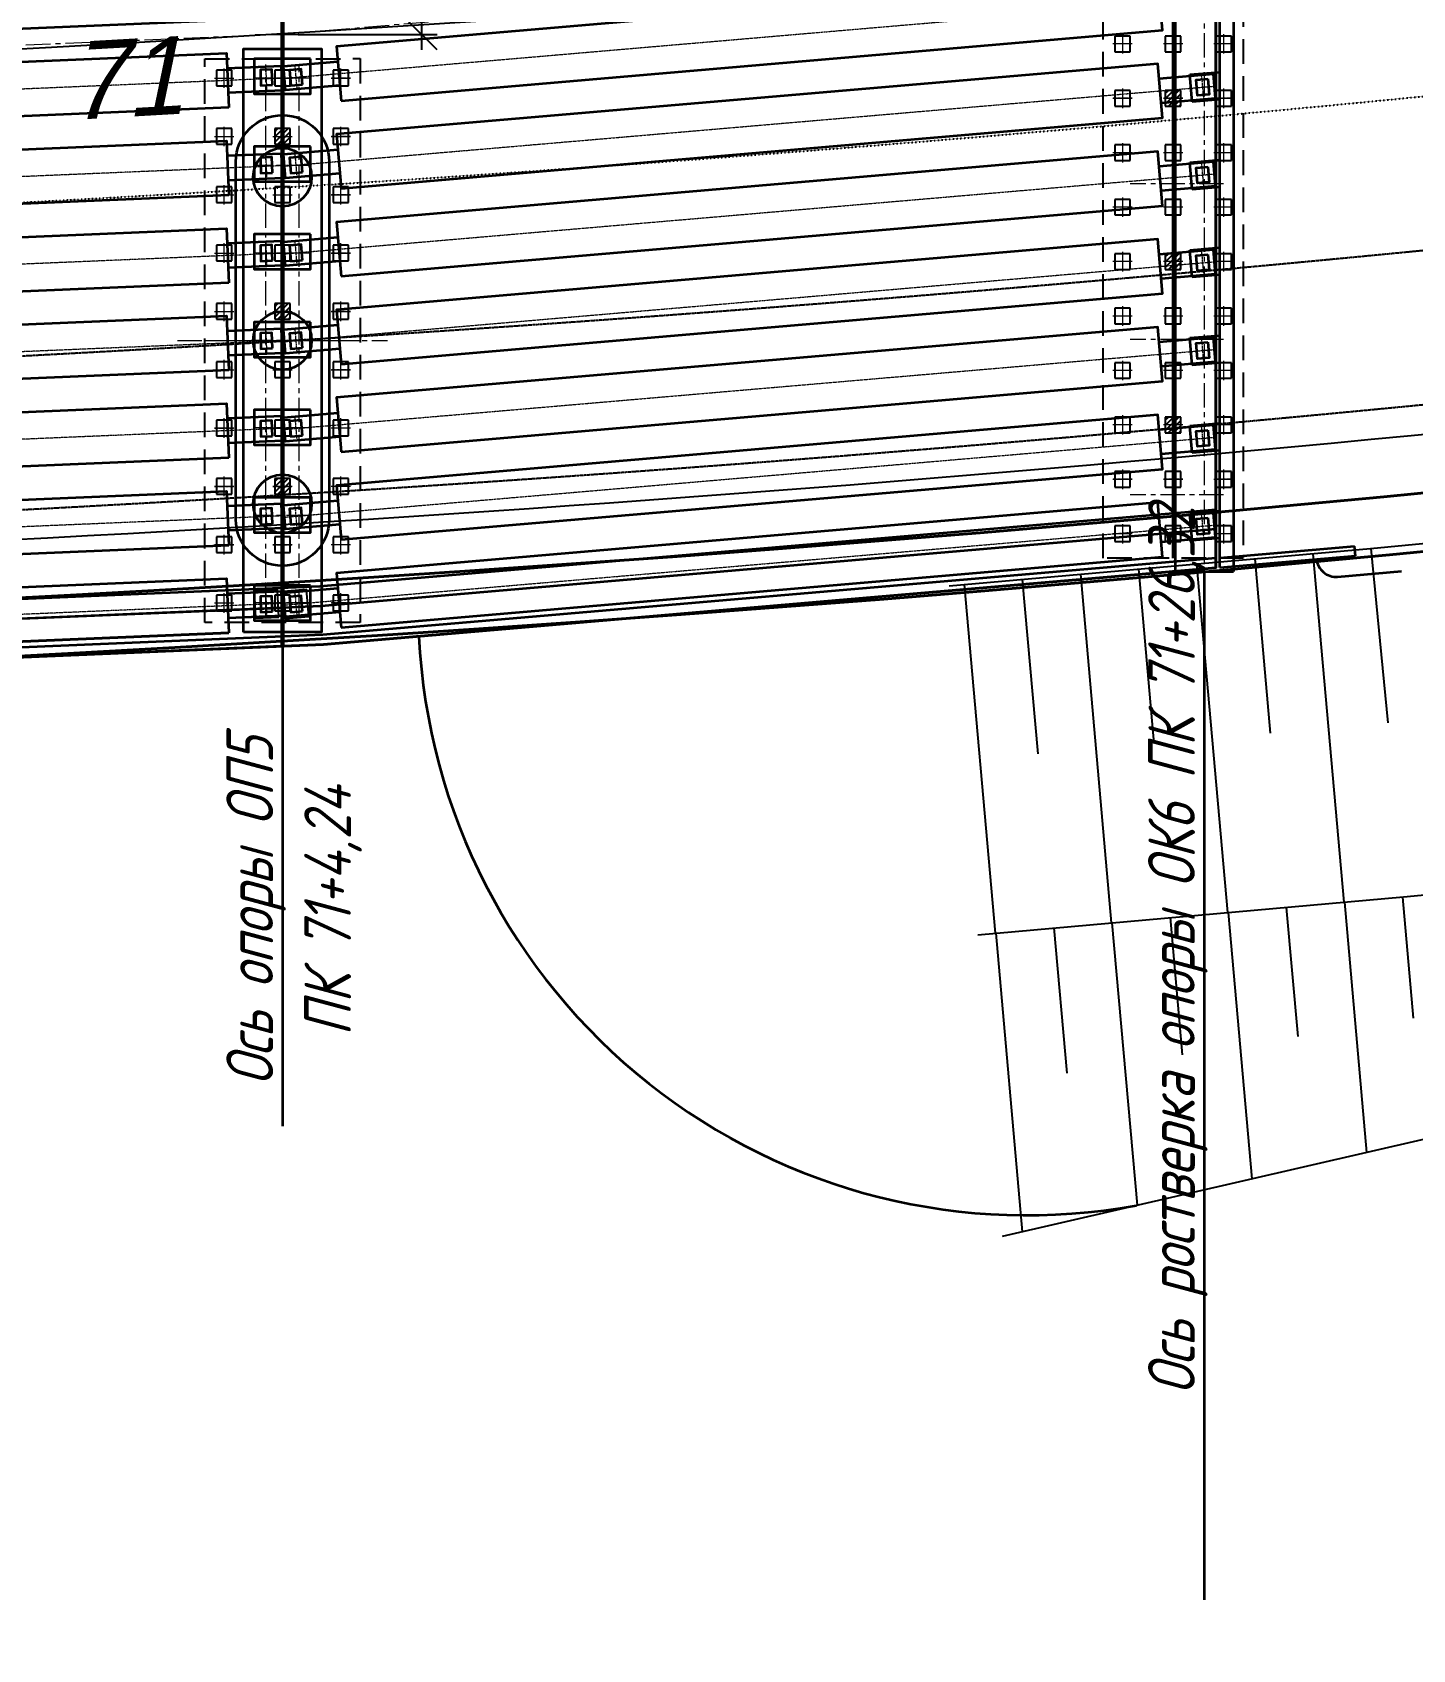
# Model space of a CAD drawing. Header units: millimetres. Extents: x 263685 to 14136308, y -2404013 to 2433772.
# Drawn here: x 6896186 to 6931679, y -711084 to -669483 of the extents above; entities that cross this region are included whole.
import ezdxf
from ezdxf import colors
from ezdxf.entities.mleader import LeaderData, LeaderLine
from ezdxf.enums import TextEntityAlignment as Align
from ezdxf.math import Vec2, Vec3

# ---------------------------------------------------------------- set-up
doc = ezdxf.new("R2010")
doc.units = ezdxf.units.MM
for name, pattern in [('15-15', [6, 1.5, -3, 1.5]), ('CENTER', [50.8, 31.75, -6.35, 6.35, -6.35]), ('DASHED', [7, 5, -2, 0]), ('невидимая', [9.525, 6.35, -3.175]), ('осевая', [2, 1.25, -0.25, 0.25, -0.25])]:
    doc.linetypes.add(name, pattern=pattern)
for name, color, linetype, lineweight in [('1-Бетон', 106, 'Continuous', 35), ('1-Оси', 1, 'CENTER', 20), ('ИС_Выноски', 3, 'Continuous', 18), ('ИС_Ось', 3, 'осевая', 18), ('Основное направление 30.05.Пикетаж', 7, 'Continuous', 15)]:
    doc.layers.add(name, color=color, linetype=linetype, lineweight=lineweight)
doc.layers.add('_Defpoints', color=8, linetype='Continuous', plot=False)
for name, color, linetype in [('_Размер', 7, 'Continuous'), ('ИС_Невидимая', 4, 'невидимая'), ('Основное направление 30.05.Верх покрытия', 7, 'Continuous'), ('Основное направление 30.05.Ось трассы', 7, 'Continuous'), ('Основное направление 30.05.Проектные откосы', 84, 'Continuous'), ('Ось_петли_новый план.Верх покрытия', 7, 'Continuous'), ('Петля 1 ось справа.Верх покрытия', 7, 'Continuous'), ('Штриховая', 7, 'Continuous')]:
    doc.layers.add(name, color=color, linetype=linetype)
doc.styles.add('0', font='isocpeur.ttf', dxfattribs={"width": 0.8, "oblique": 15})
doc.styles.add('ISOCPEUR', font='isocpeur.ttf', dxfattribs={"width": 0.8, "oblique": 15, "height": 2.5})
doc.styles.add('Пикетаж_1', font='pragmai.shx', dxfattribs={"height": 2})
doc.dimstyles.new('М400нов', dxfattribs={"dimscale": 400, "dimtxt": 2.5, "dimasz": 2, "dimexe": 1, "dimexo": 1, "dimgap": 0.8, "dimtad": 1, "dimdec": 0, "dimzin": 0, "dimdsep": 46, "dimtxsty": '0', "dimblk": 'OBLIQUE', "dimcen": 0.09, "dimdle": 1, "dimclrd": 256, "dimclre": 256, "dimclrt": 256, "dimadec": 4, "dimazin": 0, "dimtfac": 1, "dimtdec": 0, "dimtmove": 1, "dimatfit": 2, "dimfxl": 1, "dimtolj": 1, "dimtzin": 0, "dimlwd": -1, "dimarcsym": 0})

# ---------------------------------------------------------------- blocks, each defined once
blk = doc.blocks.new('A$C9D956975')
at = {"layer": 'Основное направление 30.05.Проектные откосы'}
for p, q in [((6236234.36, 5216966.826, 22.73), (6236240.448, 5216973.455, 22.73)), ((6236233.255, 5216967.841, 22.73), (6236236.299, 5216971.155, 22.73)), ((6236236.561, 5216964.787, 22.73), (6236242.706, 5216971.362, 22.73)), ((6236235.465, 5216965.811, 22.73), (6236238.509, 5216969.126, 22.73)), ((6236238.753, 5216962.739, 22.73), (6236244.898, 5216969.314, 22.73)), ((6236237.657, 5216963.763, 22.73), (6236240.729, 5216967.051, 22.73)), ((6236240.944, 5216960.69, 22.73), (6236247.09, 5216967.265, 22.73)), ((6236239.848, 5216961.714, 22.73), (6236242.921, 5216965.002, 22.73)), ((6236243.136, 5216958.642, 22.73), (6236249.281, 5216965.217, 22.73)), ((6236242.04, 5216959.666, 22.73), (6236245.113, 5216962.954, 22.73))]:
    blk.add_line(p, q, dxfattribs=at)
at = {"layer": 'Основное направление 30.05.Проектные откосы', "linetype": 'Continuous', "flags": 128}
for points in [[(6236249.609, 5216964.911), (6236241.575, 5216972.419), (6236239.043, 5216974.745)], [(6236243.42, 5216958.376), (6236235.474, 5216965.803), (6236232.969, 5216968.104)]]:
    blk.add_lwpolyline(points, dxfattribs=at)
blk = doc.blocks.new('A$CA1BC0C9D')
at = {"layer": 'Основное направление 30.05.Проектные откосы'}
for p, q in [((6236240.492, 5216973.414, 16.73), (6236244.575, 5216977.86, 16.73)), ((6236239.387, 5216974.429, 16.73), (6236241.358, 5216976.575, 16.73)), ((6236242.692, 5216971.375, 16.73), (6236247.104, 5216976.095, 16.73)), ((6236241.596, 5216972.399, 16.73), (6236243.731, 5216974.683, 16.73)), ((6236244.884, 5216969.327, 16.73), (6236249.58, 5216974.352, 16.73)), ((6236243.788, 5216970.351, 16.73), (6236246.065, 5216972.787, 16.73)), ((6236247.076, 5216967.278, 16.73), (6236252.057, 5216972.608, 16.73)), ((6236245.98, 5216968.302, 16.73), (6236248.399, 5216970.891, 16.73)), ((6236249.268, 5216965.23, 16.73), (6236254.533, 5216970.864, 16.73)), ((6236248.172, 5216966.254, 16.73), (6236250.733, 5216968.995, 16.73))]:
    blk.add_line(p, q, dxfattribs=at)
at = {"layer": 'Основное направление 30.05.Проектные откосы', "linetype": 'Continuous', "flags": 128}
for points in [[(6236254.962, 5216970.562), (6236245.807, 5216977.008), (6236242.931, 5216978.996)], [(6236249.609, 5216964.911), (6236241.575, 5216972.419), (6236239.043, 5216974.745)]]:
    blk.add_lwpolyline(points, dxfattribs=at)
blk = doc.blocks.new('дорога план')
at = {"layer": 'Основное направление 30.05.Верх покрытия', "color": 6, "flags": 128}
for points in [[(-265125, 63916, 0.023087), (-196068, 37485, 0.184202), (374243, 63136)], [(-265125, 53180, 0.021762), (-199161, 28134, 0.038759), (-77278, -1938, 0.025058), (3012, -14935, 0.040649), (135241, -12708)]]:
    blk.add_lwpolyline(points, format="xyb", dxfattribs=at)
at = {"layer": 'Основное направление 30.05.Верх покрытия', "color": 5, "flags": 128}
blk.add_lwpolyline([(-265125, 62822, 0.022954), (-196382, 36536, 0.184063), (374243, 62046)], format="xyb", dxfattribs=at)
at = {"layer": 'Основное направление 30.05.Верх покрытия', "color": 84, "flags": 128}
blk.add_lwpolyline([(-265125, 49916, 0.021366), (-200103, 25285, 0.038759), (-77769, -4898, 0.025058), (2819, -17929, 0.040644), (135520, -15696)], format="xyb", dxfattribs=at)
at = {"layer": 'Ось_петли_новый план.Верх покрытия', "color": 5, "linetype": 'DASHED', "flags": 128}
for points in [[(134781, -8031, -0.065719), (-77117, -1002)], [(135168, -11962, -0.065719), (-77764, -4899, -0.065719)]]:
    blk.add_lwpolyline(points, format="xyb", dxfattribs=at)
at = {"layer": 'Петля 1 ось справа.Верх покрытия', "color": 5, "linetype": '15-15', "flags": 128}
blk.add_lwpolyline([(-265125, 58518, 0.022417), (-197623, 32786, 0.183514), (374243, 57743)], format="xyb", dxfattribs=at)
at = {"color": 7, "linetype": 'Continuous', "lineweight": -3, "xscale": 1000.000000000001, "yscale": 1000.000000000001, "zscale": 1000.000000000001, "rotation": 228.0647678918259}
for name in ['A$C9D956975', 'A$CA1BC0C9D']:
    blk.add_blockref(name, (286841929, 8125571085), dxfattribs=at)
at = {"layer": 'Основное направление 30.05.Пикетаж', "color": 1, "style": 'Пикетаж_1', "oblique": 15}
blk.add_text('71', height=2000, rotation=3.1871, dxfattribs=at).set_placement((100155, -4681), align=Align.CENTER)
blk = doc.blocks.new('б33 план')
at = {"layer": '1-Бетон'}
blk.add_lwpolyline([(1400, 700), (31600, 700), (31600, -700), (1400, -700)], close=True, dxfattribs=at)
for points in [[(1400, 310), (0, 310), (0, -310), (1400, -310)], [(31600, 310), (33000, 310), (33000, -310), (31600, -310)]]:
    blk.add_lwpolyline(points, dxfattribs=at)
at = {"layer": 'ИС_Ось', "color": 3, "ltscale": 20}
for points in [[(0, 0), (33000, 0)], [(400, 310), (400, -310)], [(32600, 310), (32600, -310)]]:
    blk.add_lwpolyline(points, dxfattribs=at)
blk = doc.blocks.new('*U1465')
at = {"rotation": 182.4098864728825}
blk.add_blockref('б33 план', (16485, 694), dxfattribs=at)
blk = doc.blocks.new('*U1466')
at = {"layer": '_Defpoints', "color": 0, "linetype": 'ByBlock', "lineweight": -2, "transparency": 16777216}
for p in [(0, 0), (0, -2252), (0, -4504), (0, -6756), (0, -9008), (0, -11260), (0, -13512), (0, -15764), (0, -18016), (0, -20268), (0, -22520), (0, -24772), (0, -27024), (0, -29276)]:
    blk.add_blockref('*U1465', p, dxfattribs=at)
blk = doc.blocks.new('Б24 план')
at = {"layer": '1-Бетон'}
blk.add_lwpolyline([(1400, -700), (22600, -700), (22600, 700), (1400, 700)], close=True, dxfattribs=at)
for points in [[(1400, -310), (0, -310), (0, 310), (1400, 310)], [(22600, -310), (24000, -310), (24000, 310), (22600, 310)]]:
    blk.add_lwpolyline(points, dxfattribs=at)
at = {"layer": 'ИС_Ось', "color": 3, "ltscale": 20}
for points in [[(300, -310), (300, 310)], [(23700, -310), (23700, 310)], [(0, 0), (24000, 0)]]:
    blk.add_lwpolyline(points, dxfattribs=at)
blk = doc.blocks.new('*U1467')
at = {"rotation": 4.910079921255813}
blk.add_blockref('Б24 план', (-11956, -1027), dxfattribs=at)
blk = doc.blocks.new('*U1468')
at = {"layer": '_Defpoints', "color": 0, "linetype": 'ByBlock', "lineweight": -2, "transparency": 16777216}
for p in [(0, 0), (0, -2258), (0, -4516), (0, -6774), (0, -9032), (0, -11290), (0, -13548), (0, -15806), (0, -18064), (0, -20322), (0, -22580), (0, -24838), (0, -27096), (0, -29354)]:
    blk.add_blockref('*U1467', p, dxfattribs=at)
blk = doc.blocks.new('_None')
blk = doc.blocks.new('*U1400')
at = {"layer": '1-Бетон'}
blk.add_circle((0, 0), 750, dxfattribs=at)
blk = doc.blocks.new('*U1401')
at = {"layer": '1-Бетон', "color": 0, "linetype": 'ByBlock', "lineweight": -2, "transparency": 16777216}
for p in [(0, 0), (4200, 0), (8400, 0)]:
    blk.add_blockref('*U1400', p, dxfattribs=at)
blk = doc.blocks.new('*U1396')
at = {"layer": 'ИС_Ось', "ltscale": 500}
blk.add_line((0, -725), (0, 725), dxfattribs=at)
blk = doc.blocks.new('*U1397')
at = {"layer": '1-Бетон', "color": 0, "linetype": 'ByBlock', "lineweight": -2, "transparency": 16777216}
for p in [(0, 0), (2250, 0), (4500, 0), (6750, 0), (9000, 0), (11250, 0), (13500, 0)]:
    blk.add_blockref('*U1396', p, dxfattribs=at)
blk = doc.blocks.new('*U1437')
at = {"layer": 'ИС_Невидимая', "ltscale": 20}
blk.add_lwpolyline([(-0.2, -0.2), (0.2, -0.2), (0.2, 0.2), (-0.2, 0.2), (-0.2, -0.2)], dxfattribs=at)
at = {"layer": 'ИС_Ось', "ltscale": 50}
for points in [[(-0.25, 0), (0.25, 0)], [(0, -0.25), (0, 0.25)]]:
    blk.add_lwpolyline(points, dxfattribs=at)
blk = doc.blocks.new('*U1438')
at = {"color": 0, "linetype": 'ByBlock', "lineweight": -2, "transparency": 16777216}
for p in [(0, 0), (1.5, 0), (3, 0), (0, -1.5), (1.5, -1.5), (3, -1.5), (0, -3), (1.5, -3), (3, -3), (0, -4.5), (1.5, -4.5), (3, -4.5), (0, -6), (1.5, -6), (3, -6), (0, -7.5), (1.5, -7.5), (3, -7.5), (0, -9), (1.5, -9), (3, -9), (0, -10.5), (1.5, -10.5), (3, -10.5), (0, -12), (1.5, -12), (3, -12), (0, -13.5), (1.5, -13.5), (3, -13.5)]:
    blk.add_blockref('*U1437', p, dxfattribs=at)
blk = doc.blocks.new('*U1425')
at = {"layer": 'ИС_Невидимая', "ltscale": 20}
blk.add_lwpolyline([(0.2, 0.2), (-0.2, 0.2), (-0.2, -0.2), (0.2, -0.2), (0.2, 0.2)], dxfattribs=at)
at = {"layer": 'ИС_Ось', "ltscale": 50}
for points in [[(0.25, 0), (-0.25, 0)], [(0, 0.25), (0, -0.25)]]:
    blk.add_lwpolyline(points, dxfattribs=at)
blk = doc.blocks.new('*U1426')
at = {"color": 0, "linetype": 'ByBlock', "lineweight": -2, "transparency": 16777216}
for p in [(0, 0), (1.3, 0), (2.6, 0), (0, -1.4), (1.3, -1.4), (2.6, -1.4), (0, -2.8), (1.3, -2.8), (2.6, -2.8), (0, -4.2), (1.3, -4.2), (2.6, -4.2), (0, -5.6), (1.3, -5.6), (2.6, -5.6), (0, -7), (1.3, -7), (2.6, -7), (0, -8.4), (1.3, -8.4), (2.6, -8.4), (0, -9.8), (1.3, -9.8), (2.6, -9.8), (0, -11.2), (1.3, -11.2), (2.6, -11.2), (0, -12.6), (1.3, -12.6), (2.6, -12.6), (0, -14), (1.3, -14), (2.6, -14)]:
    blk.add_blockref('*U1425', p, dxfattribs=at)
blk = doc.blocks.new('св поле кальм пл')
at = {"layer": 'Штриховая'}
h = blk.add_hatch(dxfattribs=at)
h.set_pattern_fill('ANSI31', color=256, scale=0.03)
h.set_pattern_definition([(176.87772, (18.57729, 44.08204), (-0.00518798, -0.09510861), [])])
h.paths.add_polyline_path([(-52.665, 72.01), (-52.932, 72.308), (-53.229, 72.041), (-52.962, 71.743)])
h = blk.add_hatch(dxfattribs=at)
h.set_pattern_fill('ANSI31', color=256, scale=0.03)
h.set_pattern_definition([(176.87772, (15.45008, 41.27837), (-0.00518798, -0.09510861), [])])
h.paths.add_polyline_path([(-55.792, 69.206), (-56.059, 69.504), (-56.357, 69.237), (-56.09, 68.939)])
h = blk.add_hatch(dxfattribs=at)
h.set_pattern_fill('ANSI31', color=256, scale=0.03)
h.set_pattern_definition([(176.87772, (12.32287, 38.47471), (-0.00518798, -0.09510861), [])])
h.paths.add_polyline_path([(-58.919, 66.402), (-59.186, 66.7), (-59.484, 66.433), (-59.217, 66.135)])
h = blk.add_hatch(dxfattribs=at)
h.set_pattern_fill('ANSI31', color=256, scale=0.03)
h.set_pattern_definition([(176.87772, (35.04111, 28.08523), (-0.00518798, -0.09510861), [])])
h.paths.add_polyline_path([(-36.201, 56.013), (-36.468, 56.311), (-36.766, 56.044), (-36.499, 55.746)])
h = blk.add_hatch(dxfattribs=at)
h.set_pattern_fill('ANSI31', color=256, scale=0.03)
h.set_pattern_definition([(176.87772, (31.69053, 25.0813), (-0.00518798, -0.09510861), [])])
h.paths.add_polyline_path([(-39.551, 53.009), (-39.818, 53.307), (-40.116, 53.04), (-39.849, 52.742)])
h = blk.add_hatch(dxfattribs=at)
h.set_pattern_fill('ANSI31', color=256, scale=0.03)
h.set_pattern_definition([(176.87772, (28.33995, 22.07737), (-0.00518798, -0.09510861), [])])
h.paths.add_polyline_path([(-42.902, 50.005), (-43.169, 50.303), (-43.467, 50.036), (-43.2, 49.738)])
at = {"layer": '1-Бетон', "color": 1}
blk.add_line((-50.397, 74.311), (-73.479, 53.618), dxfattribs=at)
at = {"layer": 'ИС_Невидимая', "ltscale": 0.1}
for points in [[(-62.953, 65.472), (-51.598, 75.652), (-49.195, 72.971), (-60.55, 62.791), (-62.953, 65.472)], [(-32.542, 56.876), (-43.338, 47.196), (-46.009, 50.175), (-35.212, 59.854), (-32.542, 56.876)]]:
    blk.add_lwpolyline(points, dxfattribs=at)
at = {"layer": 'ИС_Ось', "color": 1, "ltscale": 500}
blk.add_line((-44.672, 47.747), (-45.606, 48.789), dxfattribs=at)
at = {"layer": 'ИС_Ось', "color": 3, "ltscale": 500}
blk.add_lwpolyline([(-73.479, 53.618), (-50.397, 74.312)], dxfattribs=at)
at = {"layer": 'ИС_Ось', "color": 1, "ltscale": 500}
for points in [[(-33.877, 58.365), (-45.065, 48.334)], [(-37.94, 52.036), (-40.61, 55.014)]]:
    blk.add_lwpolyline(points, dxfattribs=at)
at = {"color": 1, "rotation": 131.8774809}
for name, p in [('*U1426', (-60.418, 63.581)), ('*U1438', (-43.3, 47.902))]:
    blk.add_blockref(name, p, dxfattribs=at)
blk = doc.blocks.new('_OBLIQUE')
at = {"color": 0, "linetype": 'ByBlock', "lineweight": -2}
blk.add_line((0.5, 0.5), (-0.5, -0.5), dxfattribs=at)
blk = doc.blocks.new('*D1448')
at = {"layer": '_Размер', "transparency": 16777216}
for p, q in [((6908573, -667759), (6908573, -664931)), ((6906193, -667011), (6906193, -669935)), ((6906193, -668473), (6908573, -667759))]:
    blk.add_line(p, q, dxfattribs=at)
at = {"layer": '_Размер', "lineweight": -2, "transparency": 16777216}
for p, q in [((6903018, -667411), (6906593, -667411)), ((6903018, -669535), (6906593, -669535))]:
    blk.add_line(p, q, dxfattribs=at)
at = {"layer": 'Defpoints', "color": 0, "transparency": 16777216}
for p in [(6902618, -667411), (6902618, -669535), (6906193, -669535)]:
    blk.add_point(p, dxfattribs=at)
at = {"layer": '_Размер', "transparency": 16777216, "xscale": 800, "yscale": 800, "zscale": 800}
for p, rotation in [((6906193, -667411), 90), ((6906193, -669535), 270)]:
    blk.add_blockref('_OBLIQUE', p, dxfattribs=dict(at, rotation=rotation))
at = {"layer": '_Размер', "transparency": 16777216, "insert": (6907753, -666345), "char_height": 1000, "attachment_point": 5, "rotation": 90, "style": '0'}
blk.add_mtext('\\A1;2120', dxfattribs=at)
blk = doc.blocks.new('мост план кальмиус')
at = {"layer": '1-Бетон', "color": 5}
for p, q in [((72880.2, -1622.9), (73645.4, -1557.1)), ((72940.2, -2320.3), (72880.2, -1622.9)), ((73645.4, -2259.7), (72940.2, -2320.3)), ((72880.2, -3880.9), (73645.4, -3815.1)), ((72940.2, -4578.3), (72880.2, -3880.9)), ((73645.4, -4517.7), (72940.2, -4578.3)), ((72880.2, -6138.9), (73645.4, -6073.1)), ((72940.2, -6836.3), (72880.2, -6138.9)), ((73645.4, -6775.7), (72940.2, -6836.3)), ((72880.2, -8396.9), (73645.4, -8331.1)), ((72940.2, -9094.3), (72880.2, -8396.9)), ((73645.4, -9033.7), (72940.2, -9094.3)), ((72880.2, -10654.9), (73645.4, -10589.1)), ((72940.2, -11352.3), (72880.2, -10654.9)), ((73645.4, -11291.7), (72940.2, -11352.3)), ((72880.2, -12912.9), (73645.4, -12847.1)), ((72940.2, -13610.3), (72880.2, -12912.9)), ((73645.4, -13549.7), (72940.2, -13610.3))]:
    blk.add_line(p, q, dxfattribs=at)
at = {"layer": '1-Бетон', "color": 3}
blk.add_line((72495.6, -14402.4), (73995.6, -14402.4), dxfattribs=at)
at = {"layer": '1-Бетон', "color": 4}
for points in [[(49569.5, 15191.3), (73545.4, 17251), (73545.4, -14311.1), (50601.3, -16282.2), (49569.5, -16325.6), (49569.5, 15191.3)], [(16548.7, 13762.7), (49519.5, 15137.6), (49519.5, -16327.7), (16893.8, -17700.8), (16548.7, -17700), (16548.7, 13762.7)], [(-15101.7, -16200.8), (16862.2, -16200.8), (50505.5, -14784.9), (73545.4, -12805.6)], [(-15101.7, -16700.8), (16872.7, -16700.8), (50537.5, -15284), (73545.4, -13307.4)]]:
    blk.add_lwpolyline(points, dxfattribs=at)
at = {"layer": '1-Бетон'}
for points in [[(73545.4, -14311.1), (73545.4, 17251)], [(73645.4, -14302.5), (73645.4, 17259.6)], [(73545.4, -14060.2), (50585.4, -16032.6), (16888.5, -17450.8), (-16891.1, -17450.8), (-50587.9, -16032.6), (-73548, -14060.2)], [(51050.9, -15842.1), (72173.1, -14027.5)], [(73645.4, -14051.6), (77110.3, -13748.4)], [(73645.4, -14302.5), (77132.1, -13997.5)], [(77132.1, -13997.5), (77110.3, -13748.4)], [(-73548, -14311.1), (-50603.9, -16282.2), (-16896.3, -17700.8), (16893.8, -17700.8), (50601.3, -16282.2), (73545.4, -14311.1)], [(76677.6, -14539.2), (78317.3, -14395.7)], [(16507.4, -16700.8), (49479.2, -15336.1)], [(17990.5, -17254.3), (48163.8, -15984.4)]]:
    blk.add_lwpolyline(points, dxfattribs=at)
at = {"layer": '1-Бетон', "color": 3}
for points in [[(72495.4, 1417.6), (72495.6, -14402.4)], [(73995.4, 1417.6), (73995.6, -14402.4)]]:
    blk.add_lwpolyline(points, dxfattribs=at)
blk.add_lwpolyline([(48543.7, -15963.3), (48544.1, -963.1), (50544.2, -962.2), (50543.8, -15962.3)], close=True, dxfattribs=at)
at = {"layer": '1-Бетон', "color": 5}
for points in [[(50268.7, -1214.5), (48818.7, -1214.5), (48818.7, -2114.5), (50268.7, -2114.5), (50268.7, -1214.5)], [(49291.2, -1888.5), (49274.4, -1488.9), (48974.6, -1501.5), (48991.5, -1901.1), (49291.2, -1888.5)], [(50061.5, -1877.2), (50027.3, -1478.7), (49728.4, -1504.4), (49762.6, -1902.9), (50061.5, -1877.2)], [(73341.4, -1733.8), (73375.7, -2132.3), (73076.8, -2158), (73042.5, -1759.5), (73341.4, -1733.8)], [(50268.7, -3472.5), (48818.7, -3472.5), (48818.7, -4372.5), (50268.7, -4372.5), (50268.7, -3472.5)], [(50061.5, -4135.2), (50027.3, -3736.7), (49728.4, -3762.4), (49762.6, -4160.9), (50061.5, -4135.2)], [(49291.2, -4146.5), (49274.4, -3746.9), (48974.6, -3759.5), (48991.5, -4159.1), (49291.2, -4146.5)], [(73341.4, -3991.8), (73375.7, -4390.3), (73076.8, -4416), (73042.5, -4017.5), (73341.4, -3991.8)], [(50268.7, -5730.5), (48818.7, -5730.5), (48818.7, -6630.5), (50268.7, -6630.5), (50268.7, -5730.5)], [(49291.2, -6404.5), (49274.4, -6004.9), (48974.6, -6017.5), (48991.5, -6417.1), (49291.2, -6404.5)], [(50061.5, -6393.2), (50027.3, -5994.7), (49728.4, -6020.4), (49762.6, -6418.9), (50061.5, -6393.2)], [(73341.4, -6249.8), (73375.7, -6648.3), (73076.8, -6674), (73042.5, -6275.5), (73341.4, -6249.8)], [(50268.7, -7988.5), (48818.7, -7988.5), (48818.7, -8888.5), (50268.7, -8888.5), (50268.7, -7988.5)], [(49291.2, -8662.5), (49274.4, -8262.9), (48974.6, -8275.5), (48991.5, -8675.1), (49291.2, -8662.5)], [(50061.5, -8651.2), (50027.3, -8252.7), (49728.4, -8278.4), (49762.6, -8676.9), (50061.5, -8651.2)], [(73341.4, -8507.8), (73375.7, -8906.3), (73076.8, -8932), (73042.5, -8533.5), (73341.4, -8507.8)], [(50268.7, -10246.5), (48818.7, -10246.5), (48818.7, -11146.5), (50268.7, -11146.5), (50268.7, -10246.5)], [(49291.2, -10920.5), (49274.4, -10520.9), (48974.6, -10533.5), (48991.5, -10933.1), (49291.2, -10920.5)], [(50061.5, -10909.2), (50027.3, -10510.7), (49728.4, -10536.4), (49762.6, -10934.9), (50061.5, -10909.2)], [(73341.4, -10765.8), (73375.7, -11164.3), (73076.8, -11190), (73042.5, -10791.5), (73341.4, -10765.8)], [(50268.7, -12504.5), (48818.7, -12504.5), (48818.7, -13404.5), (50268.7, -13404.5), (50268.7, -12504.5)], [(49291.2, -13178.5), (49274.4, -12778.9), (48974.6, -12791.5), (48991.5, -13191.1), (49291.2, -13178.5)], [(50061.5, -13167.2), (50027.3, -12768.7), (49728.4, -12794.4), (49762.6, -13192.9), (50061.5, -13167.2)], [(73341.4, -13023.8), (73375.7, -13422.3), (73076.8, -13448), (73042.5, -13049.5), (73341.4, -13023.8)], [(50268.7, -14762.5), (48818.7, -14762.5), (48818.7, -15662.5), (50268.7, -15662.5), (50268.7, -14762.5)], [(49291.2, -15436.5), (49274.4, -15036.9), (48974.6, -15049.5), (48991.5, -15449.1), (49291.2, -15436.5)], [(50061.5, -15425.2), (50027.3, -15026.7), (49728.4, -15052.4), (49762.6, -15450.9), (50061.5, -15425.2)]]:
    blk.add_lwpolyline(points, dxfattribs=at)
at = {"layer": '1-Бетон', "elevation": -5778.2}
blk.add_lwpolyline([(48344.6, -13062.8), (48344.6, -3862.9, -0.9958479), (50744.6, -3862.9), (50744.6, -13062.8, -0.9958479)], format="xyb", close=True, dxfattribs=at)
at = {"layer": '1-Бетон'}
for centre, radius, start, end in [((76634, -14041.1), 500, 185, 275), ((68694.5, -15300.9, 33460.8), 15662.3, 182.82089, 280.3514)]:
    blk.add_arc(centre, radius, start, end, dxfattribs=at)
at = {"layer": '1-Оси', "color": 1, "ltscale": 20}
blk.add_lwpolyline([(73545.4, 1469.8), (49672.9, -581), (16548.7, -1975.8), (-16570.8, -1975), (-49675.5, -581), (-73548, 1469.8)], dxfattribs=at)
at = {"layer": '_Defpoints', "color": 2}
for points in [[(49447.4, -15580.1), (49417.9, -14880.7), (48818.5, -14905.9), (48847.9, -15605.3)], [(50223.8, -15561.9), (50163.9, -14864.4), (49566.1, -14915.8), (49626, -15613.2)]]:
    blk.add_lwpolyline(points, close=True, dxfattribs=at)
at = {"layer": 'ИС_Ось', "color": 1, "ltscale": 500}
for points in [[(72445.5, 16942.4), (72445.6, -14057.7)], [(73245.4, 1441.9), (73245.4, -14402.4)], [(49544.5, -16236.4), (49544.5, -686.1)], [(46844.5, -8462.2), (52244.5, -8462.2)]]:
    blk.add_lwpolyline(points, dxfattribs=at)
at = {"layer": 'ИС_Ось', "ltscale": 50}
for points in [[(71144.7, -582.2), (71144.7, -1082.2)], [(72445.6, -582.2), (72445.6, -1082.2)], [(73744.7, -582.2), (73744.7, -1082.2)], [(71394.7, -832.2), (70894.7, -832.2)], [(72695.6, -832.2), (72195.6, -832.2)], [(73994.7, -832.2), (73494.7, -832.2)], [(48044.7, -1963.8), (48044.7, -1463.8)], [(49544.7, -1963.8), (49544.7, -1463.8)], [(51044.3, -1963.8), (51044.3, -1463.8)], [(47794.7, -1713.8), (48294.7, -1713.8)], [(49294.7, -1713.8), (49794.7, -1713.8)], [(51294.3, -1713.8), (50794.3, -1713.8)], [(71144.7, -1982.2), (71144.7, -2482.2)], [(72445.6, -1982.2), (72445.6, -2482.2)], [(73744.7, -1982.2), (73744.7, -2482.2)], [(71394.7, -2232.2), (70894.7, -2232.2)], [(72695.6, -2232.2), (72195.6, -2232.2)], [(73994.7, -2232.2), (73494.7, -2232.2)], [(47794.7, -3213.7), (48294.7, -3213.7)], [(48044.7, -3463.7), (48044.7, -2963.7)], [(49294.7, -3213.7), (49794.7, -3213.7)], [(49544.7, -3463.7), (49544.7, -2963.7)], [(51294.3, -3213.7), (50794.3, -3213.7)], [(51044.3, -3463.7), (51044.3, -2963.7)], [(71394.7, -3632.2), (70894.7, -3632.2)], [(71144.7, -3382.2), (71144.7, -3882.2)], [(72695.6, -3632.2), (72195.6, -3632.2)], [(72445.6, -3382.2), (72445.6, -3882.2)], [(73994.7, -3632.2), (73494.7, -3632.2)], [(73744.7, -3382.2), (73744.7, -3882.2)], [(48044.7, -4963.7), (48044.7, -4463.7)], [(49544.7, -4963.7), (49544.7, -4463.7)], [(51044.3, -4963.7), (51044.3, -4463.7)], [(47794.7, -4713.7), (48294.7, -4713.7)], [(49294.7, -4713.7), (49794.7, -4713.7)], [(51294.3, -4713.7), (50794.3, -4713.7)], [(71144.7, -4782.2), (71144.7, -5282.2)], [(72445.6, -4782.2), (72445.6, -5282.2)], [(73744.7, -4782.2), (73744.7, -5282.2)], [(71394.7, -5032.2), (70894.7, -5032.2)], [(72695.6, -5032.2), (72195.6, -5032.2)], [(73994.7, -5032.2), (73494.7, -5032.2)], [(47794.7, -6213.8), (48294.7, -6213.8)], [(48044.7, -6463.8), (48044.7, -5963.8)], [(49294.7, -6213.8), (49794.7, -6213.8)], [(49544.7, -6463.8), (49544.7, -5963.8)], [(51294.3, -6213.8), (50794.3, -6213.8)], [(51044.3, -6463.8), (51044.3, -5963.8)], [(71144.7, -6182.2), (71144.7, -6682.2)], [(72445.6, -6182.2), (72445.6, -6682.2)], [(73744.7, -6182.2), (73744.7, -6682.2)], [(71394.7, -6432.2), (70894.7, -6432.2)], [(72695.6, -6432.2), (72195.6, -6432.2)], [(73994.7, -6432.2), (73494.7, -6432.2)], [(48044.7, -7963.8), (48044.7, -7463.8)], [(49544.7, -7963.8), (49544.7, -7463.8)], [(51044.3, -7963.8), (51044.3, -7463.8)], [(47794.7, -7713.8), (48294.7, -7713.8)], [(49294.7, -7713.8), (49794.7, -7713.8)], [(51294.3, -7713.8), (50794.3, -7713.8)], [(71394.7, -7832.2), (70894.7, -7832.2)], [(71144.7, -7582.2), (71144.7, -8082.2)], [(72695.6, -7832.2), (72195.6, -7832.2)], [(72445.6, -7582.2), (72445.6, -8082.2)], [(73994.7, -7832.2), (73494.7, -7832.2)], [(73744.7, -7582.2), (73744.7, -8082.2)], [(48044.7, -9463.8), (48044.7, -8963.8)], [(49544.7, -9463.8), (49544.7, -8963.8)], [(51044.3, -9463.8), (51044.3, -8963.8)], [(71144.7, -8982.2), (71144.7, -9482.2)], [(72445.6, -8982.2), (72445.6, -9482.2)], [(73744.7, -8982.2), (73744.7, -9482.2)], [(47794.7, -9213.8), (48294.7, -9213.8)], [(49294.7, -9213.8), (49794.7, -9213.8)], [(51294.3, -9213.8), (50794.3, -9213.8)], [(71394.7, -9232.2), (70894.7, -9232.2)], [(72695.6, -9232.2), (72195.6, -9232.2)], [(73994.7, -9232.2), (73494.7, -9232.2)], [(71144.7, -10382.2), (71144.7, -10882.2)], [(72445.6, -10382.2), (72445.6, -10882.2)], [(73744.7, -10382.2), (73744.7, -10882.2)], [(47794.7, -10713.8), (48294.7, -10713.8)], [(48044.7, -10963.8), (48044.7, -10463.8)], [(49294.7, -10713.8), (49794.7, -10713.8)], [(49544.7, -10963.8), (49544.7, -10463.8)], [(51294.3, -10713.8), (50794.3, -10713.8)], [(51044.3, -10963.8), (51044.3, -10463.8)], [(71394.7, -10632.2), (70894.7, -10632.2)], [(72695.6, -10632.2), (72195.6, -10632.2)], [(73994.7, -10632.2), (73494.7, -10632.2)], [(48044.7, -12463.8), (48044.7, -11963.8)], [(49544.7, -12463.8), (49544.7, -11963.8)], [(51044.3, -12463.8), (51044.3, -11963.8)], [(71394.7, -12032.2), (70894.7, -12032.2)], [(71144.7, -11782.2), (71144.7, -12282.2)], [(72695.6, -12032.2), (72195.6, -12032.2)], [(72445.6, -11782.2), (72445.6, -12282.2)], [(73994.7, -12032.2), (73494.7, -12032.2)], [(73744.7, -11782.2), (73744.7, -12282.2)], [(47794.7, -12213.8), (48294.7, -12213.8)], [(49294.7, -12213.8), (49794.7, -12213.8)], [(51294.3, -12213.8), (50794.3, -12213.8)], [(71144.7, -13182.2), (71144.7, -13682.2)], [(72445.6, -13182.2), (72445.6, -13682.2)], [(73744.7, -13182.2), (73744.7, -13682.2)], [(47794.7, -13713.7), (48294.7, -13713.7)], [(48044.7, -13963.7), (48044.7, -13463.7)], [(49294.7, -13713.7), (49794.7, -13713.7)], [(49544.7, -13963.7), (49544.7, -13463.7)], [(51294.3, -13713.7), (50794.3, -13713.7)], [(51044.3, -13963.7), (51044.3, -13463.7)], [(71394.7, -13432.2), (70894.7, -13432.2)], [(72695.6, -13432.2), (72195.6, -13432.2)], [(73994.7, -13432.2), (73494.7, -13432.2)], [(48044.7, -15463.8), (48044.7, -14963.8)], [(49544.7, -15463.8), (49544.7, -14963.8)], [(51044.3, -15463.8), (51044.3, -14963.8)], [(47794.7, -15213.8), (48294.7, -15213.8)], [(49294.7, -15213.8), (49794.7, -15213.8)], [(51294.3, -15213.8), (50794.3, -15213.8)]]:
    blk.add_lwpolyline(points, dxfattribs=at)
at = {"layer": 'ИС_Ось', "ltscale": 500, "elevation": 5778.2}
blk.add_lwpolyline([(49119.5, -15563.5), (49119.5, -1363.5)], dxfattribs=at)
at = {"layer": 'ИС_Ось', "ltscale": 500}
blk.add_lwpolyline([(49969.5, -15563.5), (49969.5, -1363.5)], dxfattribs=at)
at = {"layer": 'ИС_Ось', "color": 3, "ltscale": 500}
for points in [[(73745, -4432.2), (71345.5, -4432.2)], [(73745, -8432.2), (71345.5, -8432.2)], [(73745, -12432.2), (71345.5, -12432.2)]]:
    blk.add_lwpolyline(points, dxfattribs=at)
at = {"layer": '1-Бетон', "color": 1, "xscale": 999.9999999999986, "yscale": 999.9999999999986, "zscale": 999.9999999999986, "rotation": 228.1225190970572}
blk.add_blockref('св поле кальм пл', (-16526.7, -1975.8), dxfattribs=at)
at = {"layer": '1-Бетон', "rotation": 90}
for name, p in [('*U1397', (49544.5, -15212.2)), ('*U1401', (49544.5, -12662.2))]:
    blk.add_blockref(name, p, dxfattribs=at)
at = {"layer": '_Defpoints'}
for name, p in [('*U1468', (61552, 15116.6)), ('*U1466', (33047.1, 13356))]:
    blk.add_blockref(name, p, dxfattribs=at)
at = {"layer": 'ИС_Выноски'}
ml = blk.add_multileader_mtext('Standard', dxfattribs=at)
ml.set_content('Ось ростверка опоры ОК6 ПК 71+26,32', color=256, style='ISOCPEUR')
ml.set_leader_properties(color=256, linetype='ByLayer')
ml.set_arrow_properties(name='NONE')
ml.build(insert=Vec2(0, 0))
ml.multileader.update_dxf_attribs({"text_left_attachment_type": 6, "text_right_attachment_type": 6, "dogleg_length": 0.36, "arrow_head_size": 600, "scale": 200})
ctx = ml.context
ctx.base_point, ctx.scale, ctx.char_height, ctx.arrow_head_size, ctx.landing_gap_size, ctx.plane_origin, ctx.plane_x_axis, ctx.plane_y_axis = Vec3(73245.4, -32330.6), 200, 1200, 600, 125, Vec3(80241.1, -7446.2), Vec3(0, 1), Vec3(-1, 0)
ctx.left_attachment, ctx.right_attachment, ctx.text_align_type = 6, 6, 1
notes = []
notes.append((ctx, [(1, (1, 1, 0), (73245.4, -15820.4), (0, -1), 161, [(1, [(73245.4, -14402.4)], 0, [])])]))
ctx.mtext.insert, ctx.mtext.text_direction, ctx.mtext.rotation, ctx.mtext.width, ctx.mtext.alignment, ctx.mtext.flow_direction = Vec3(71805.4, -24156), Vec3(0, 1), 1.5707963, 17109.09, 2, 5
ml = blk.add_multileader_mtext('Standard', dxfattribs=at)
ml.set_content('Ось опоры ОП5 \\PПК 71+4,24', color=256, style='ISOCPEUR')
ml.set_leader_properties(color=256, linetype='ByLayer')
ml.set_arrow_properties(name='NONE')
ml.build(insert=Vec2(0, 0))
ml.multileader.update_dxf_attribs({"text_left_attachment_type": 6, "text_right_attachment_type": 6, "dogleg_length": 0.36, "arrow_head_size": 600, "scale": 200})
ctx = ml.context
ctx.base_point, ctx.scale, ctx.char_height, ctx.arrow_head_size, ctx.landing_gap_size, ctx.plane_origin, ctx.plane_x_axis, ctx.plane_y_axis = Vec3(49544.5, -27905.8), 200, 1200, 600, 125, Vec3(56540.2, -9400.5), Vec3(0, 1), Vec3(-1, 0)
ctx.left_attachment, ctx.right_attachment, ctx.text_align_type = 6, 6, 1
notes.append((ctx, [(1, (1, 1, 0), (49544.5, -18211.7), (0, -1), 161, [(1, [(49544.5, -16236.4)], 0, [])])]))
ctx.mtext.insert, ctx.mtext.text_direction, ctx.mtext.rotation, ctx.mtext.width, ctx.mtext.alignment, ctx.mtext.flow_direction = Vec3(48104.5, -23139.3), Vec3(0, 1), 1.5707963, 10620.215, 2, 5
for ctx, leaders in notes:
    for number, flags, end, landing, length, lines in leaders:
        leader = LeaderData()
        leader.index, (leader.has_last_leader_line, leader.has_dogleg_vector, leader.attachment_direction) = number, flags
        leader.last_leader_point, leader.dogleg_vector, leader.dogleg_length = Vec3(end), Vec3(landing), length
        for number, points, colour, breaks in lines:
            line = LeaderLine()
            line.index, line.vertices, line.color, line.breaks = number, Vec3.list(points), colors.encode_raw_color(colour), breaks
            leader.lines.append(line)
        ctx.leaders.append(leader)

msp = doc.modelspace()

# ---------------------------------------------------------------- linework, layer by layer
at = {"layer": '_Defpoints', "lineweight": 40, "flags": 128}
msp.add_lwpolyline([(6526179.6907, -618463.5811, 0.2084871919), (7179693.3927, -618583.0137, 0.2084871919)], format="xyb", dxfattribs=at)
at = {"layer": 'Основное направление 30.05.Ось трассы', "color": 2, "lineweight": 40, "true_color": 0xf1eb1f, "flags": 128}
msp.add_lwpolyline([(6526779.3492, -617088.6594, 0.2084871919), (7179094.2368, -617207.8729, 0.2084871919)], format="xyb", dxfattribs=at)

# ---------------------------------------------------------------- block references
at = {"rotation": 0.05956409231201451}
msp.add_blockref('дорога план', (6798447.7567, -667080.4588), dxfattribs=at)
at = {"layer": '1-Бетон'}
msp.add_blockref('мост план кальмиус', (6853073.53, -668947.9294), dxfattribs=at)

# ---------------------------------------------------------------- dimensions: what is measured, and where the dimension line sits
at = {"layer": '_Размер'}
dim = msp.add_linear_dim(base=(6906193.0981, -669535.4193), p1=(6902618.0758, -667411.3322), p2=(6902618.0758, -669535.4193), angle=90, dimstyle='М400нов', override={"dimrnd": 10}, dxfattribs=at)
dim.commit()
dim.dimension.update_dxf_attribs({"geometry": '*D1448', "text_midpoint": (6907753.0981, -667439.3757)})

# ---------------------------------------------------------------- leaders
at = {"layer": 'ИС_Выноски'}
ml = msp.add_multileader_mtext('Standard', dxfattribs=at)
ml.set_content('Ось ростверка опоры ОК6 ПК 71+26,32', color=256, style='ISOCPEUR')
ml.set_leader_properties(color=256, linetype='ByLayer')
ml.set_arrow_properties(name='NONE')
ml.build(insert=Vec2(0, 0))
ml.multileader.update_dxf_attribs({"text_left_attachment_type": 6, "text_right_attachment_type": 6, "dogleg_length": 0.36, "arrow_head_size": 600, "scale": 200})
ctx = ml.context
ctx.base_point, ctx.scale, ctx.char_height, ctx.arrow_head_size, ctx.landing_gap_size, ctx.plane_origin, ctx.plane_x_axis, ctx.plane_y_axis = Vec3(6926318.9416, -502635.447), 200, 1200, 600, 125, Vec3(6933314.6181, -477751.0722), Vec3(0, 1), Vec3(-1, 0)
ctx.left_attachment, ctx.right_attachment, ctx.text_align_type = 6, 6, 1
notes = []
notes.append((ctx, [(1, (1, 1, 0), (6926318.9416, -486125.3273), (0, -1), 161.0417, [(1, [(6926318.9416, -484707.3191)], 0, [])])]))
ctx.mtext.insert, ctx.mtext.text_direction, ctx.mtext.rotation, ctx.mtext.width, ctx.mtext.alignment, ctx.mtext.flow_direction = Vec3(6924878.9416, -494460.908), Vec3(0, 1), 1.5707963268, 17109.090455, 2, 5
ml = msp.add_multileader_mtext('Standard', dxfattribs=at)
ml.set_content('Ось опоры ОП5 \\PПК 71+4,24', color=256, style='ISOCPEUR')
ml.set_leader_properties(color=256, linetype='ByLayer')
ml.set_arrow_properties(name='NONE')
ml.build(insert=Vec2(0, 0))
ml.multileader.update_dxf_attribs({"text_left_attachment_type": 6, "text_right_attachment_type": 6, "dogleg_length": 0.36, "arrow_head_size": 600, "scale": 200})
ctx = ml.context
ctx.base_point, ctx.scale, ctx.char_height, ctx.arrow_head_size, ctx.landing_gap_size, ctx.plane_origin, ctx.plane_x_axis, ctx.plane_y_axis = Vec3(6902618.0758, -498210.7284), 200, 1200, 600, 125, Vec3(6909613.7524, -479705.4074), Vec3(0, 1), Vec3(-1, 0)
ctx.left_attachment, ctx.right_attachment, ctx.text_align_type = 6, 6, 1
notes.append((ctx, [(1, (1, 1, 0), (6902618.0758, -488516.6086), (0, -1), 161.0417, [(1, [(6902618.0758, -486541.2457)], 0, [])])]))
ctx.mtext.insert, ctx.mtext.text_direction, ctx.mtext.rotation, ctx.mtext.width, ctx.mtext.alignment, ctx.mtext.flow_direction = Vec3(6901178.0758, -493444.1894), Vec3(0, 1), 1.5707963268, 10620.215089, 2, 5
for ctx, leaders in notes:
    for number, flags, end, landing, length, lines in leaders:
        leader = LeaderData()
        leader.index, (leader.has_last_leader_line, leader.has_dogleg_vector, leader.attachment_direction) = number, flags
        leader.last_leader_point, leader.dogleg_vector, leader.dogleg_length = Vec3(end), Vec3(landing), length
        for number, points, colour, breaks in lines:
            line = LeaderLine()
            line.index, line.vertices, line.color, line.breaks = number, Vec3.list(points), colors.encode_raw_color(colour), breaks
            leader.lines.append(line)
        ctx.leaders.append(leader)

doc.saveas('drawing.dxf')
